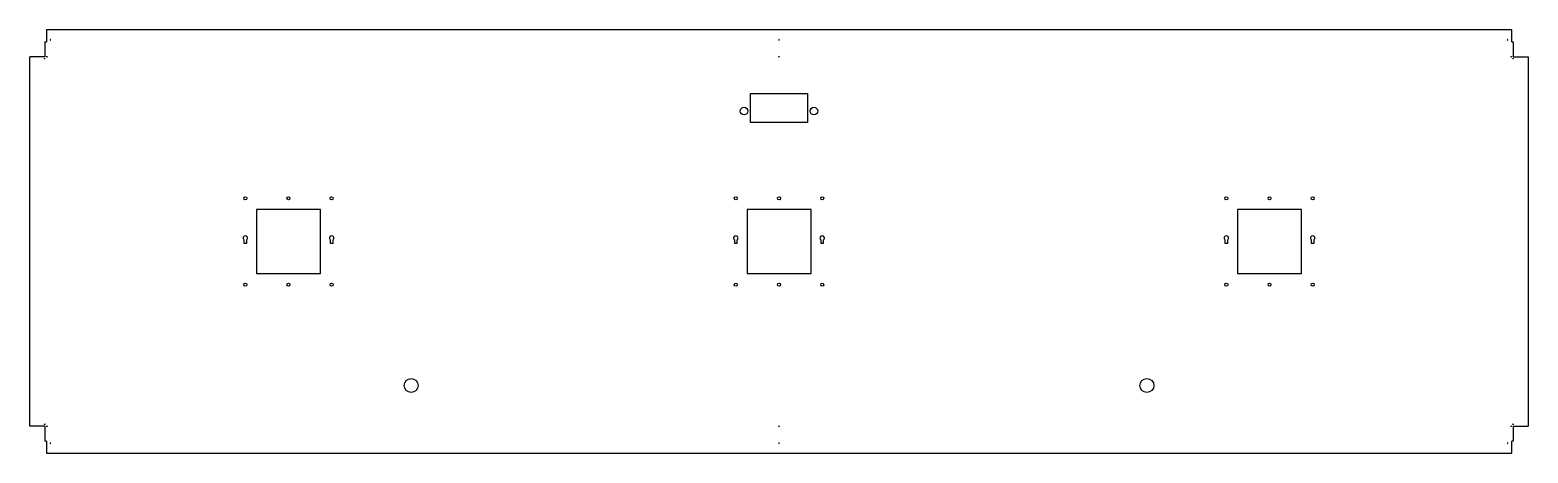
# Model space of a CAD drawing. Header units: millimetres. Extents: x 20 to 2399, y 13 to 684.
import ezdxf

# ---------------------------------------------------------------- set-up
doc = ezdxf.new("R2010")
doc.units = ezdxf.units.MM

msp = doc.modelspace()

# ---------------------------------------------------------------- linework, layer by layer
at = {"color": 7, "linetype": 'Continuous', "lineweight": 25}
for p, q in [((46, 684.4), (46, 665.4)), ((2373, 684.4), (46, 684.4)), ((52.7, 669), (51.9, 669)), ((51.9, 669), (51.9, 668.2)), ((51.9, 668.2), (52.7, 668.2)), ((52.7, 668.2), (52.7, 669)), ((1209.1, 669), (1209.1, 668.2)), ((1209.9, 669), (1209.1, 669)), ((1209.1, 668.2), (1209.9, 668.2)), ((1209.9, 668.2), (1209.9, 669)), ((2367, 669), (2366.3, 669)), ((2366.3, 669), (2366.3, 668.2)), ((2366.3, 668.2), (2367, 668.2)), ((2367, 668.2), (2367, 669)), ((2373, 665.4), (2373, 684.4)), ((43.6, 665.4), (46, 665.4)), ((43.6, 665.4), (43.6, 641.8)), ((2373, 665.4), (2375.4, 665.4)), ((2375.4, 665.4), (2375.4, 641.8)), ((20, 55.3), (20, 641.8)), ((43.6, 641.8), (20, 641.8)), ((2375.4, 641.8), (2399, 641.8)), ((2399, 641.8), (2399, 55.3)), ((1164, 583.6), (1255, 583.6)), ((1164, 537.6), (1164, 583.6)), ((1255, 583.6), (1255, 537.6)), ((1255, 537.6), (1164, 537.6)), ((481.3, 399.4), (379.7, 399.4)), ((379.7, 399.4), (379.7, 297.8)), ((481.3, 297.8), (481.3, 399.4)), ((1260.3, 399.4), (1158.7, 399.4)), ((1158.7, 399.4), (1158.7, 297.8)), ((1260.3, 297.8), (1260.3, 399.4)), ((2039.2, 399.4), (1937.6, 399.4)), ((1937.6, 399.4), (1937.6, 297.8)), ((2039.2, 297.8), (2039.2, 399.4)), ((359.7, 351.4), (359.7, 346)), ((359.7, 346), (364.2, 346)), ((364.2, 346), (364.2, 351.4)), ((496.9, 351.4), (496.9, 346)), ((496.9, 346), (501.4, 346)), ((501.4, 346), (501.4, 351.4)), ((1138.7, 351.4), (1138.7, 346)), ((1138.7, 346), (1143.2, 346)), ((1143.2, 346), (1143.2, 351.4)), ((1275.8, 351.4), (1275.8, 346)), ((1275.8, 346), (1280.3, 346)), ((1280.3, 346), (1280.3, 351.4)), ((1917.6, 351.4), (1917.6, 346)), ((1917.6, 346), (1922.1, 346)), ((1922.1, 346), (1922.1, 351.4)), ((2054.7, 351.4), (2054.7, 346)), ((2054.7, 346), (2059.2, 346)), ((2059.2, 346), (2059.2, 351.4)), ((379.7, 297.8), (481.3, 297.8)), ((1158.7, 297.8), (1260.3, 297.8)), ((1937.6, 297.8), (2039.2, 297.8)), ((43.6, 55.3), (20, 55.3)), ((43.6, 55.3), (43.6, 31.7)), ((2375.4, 55.3), (2399, 55.3)), ((2375.4, 55.3), (2375.4, 31.7)), ((46, 31.7), (43.6, 31.7)), ((46, 31.7), (46, 12.8)), ((51.9, 28.9), (51.9, 28.1)), ((52.7, 28.9), (51.9, 28.9)), ((51.9, 28.1), (52.7, 28.1)), ((52.7, 28.1), (52.7, 28.9)), ((1209.9, 28.9), (1209.1, 28.9)), ((1209.1, 28.9), (1209.1, 28.1)), ((1209.1, 28.1), (1209.9, 28.1)), ((1209.9, 28.1), (1209.9, 28.9)), ((2367, 28.9), (2366.3, 28.9)), ((2366.3, 28.9), (2366.3, 28.1)), ((2366.3, 28.1), (2367, 28.1)), ((2367, 28.1), (2367, 28.9)), ((2375.4, 31.7), (2373, 31.7)), ((2373, 12.8), (2373, 31.7)), ((46, 12.8), (2373, 12.8))]:
    msp.add_line(p, q, dxfattribs=at)
for centre, radius in [((43.6, 638.7), 0.381), ((46.8, 641.8), 0.381), ((1209.5, 641.8), 0.381), ((2372.2, 641.8), 0.381), ((2375.3, 638.7), 0.381), ((1154, 555.6), 6), ((1265, 555.6), 6), ((362, 417.2), 2.37), ((430.5, 417.2), 2.37), ((499.1, 417.2), 2.37), ((1140.9, 417.2), 2.38), ((1209.5, 417.2), 2.37), ((1278.1, 417.2), 2.38), ((1919.8, 417.2), 2.38), ((1988.4, 417.2), 2.38), ((2057, 417.2), 2.38), ((362, 280), 2.37), ((430.5, 280), 2.37), ((499.1, 280), 2.37), ((1140.9, 280), 2.38), ((1209.5, 280), 2.37), ((1278.1, 280), 2.38), ((1919.8, 280), 2.38), ((1988.4, 280), 2.38), ((2057, 280), 2.38), ((625.3, 120), 11.1), ((1793.7, 120), 11.1), ((43.6, 58.5), 0.381), ((46.8, 55.4), 0.381), ((1209.5, 55.4), 0.381), ((2372.2, 55.4), 0.381), ((2375.3, 58.5), 0.381)]:
    msp.add_circle(centre, radius, dxfattribs=at)
for centre in [(362, 354.2), (499.1, 354.2), (1140.9, 354.2), (1278.1, 354.2), (1919.8, 354.2), (2057, 354.2)]:
    msp.add_arc(centre, 3.57, 309.0687, 230.9313, dxfattribs=at)

doc.saveas('drawing.dxf')
